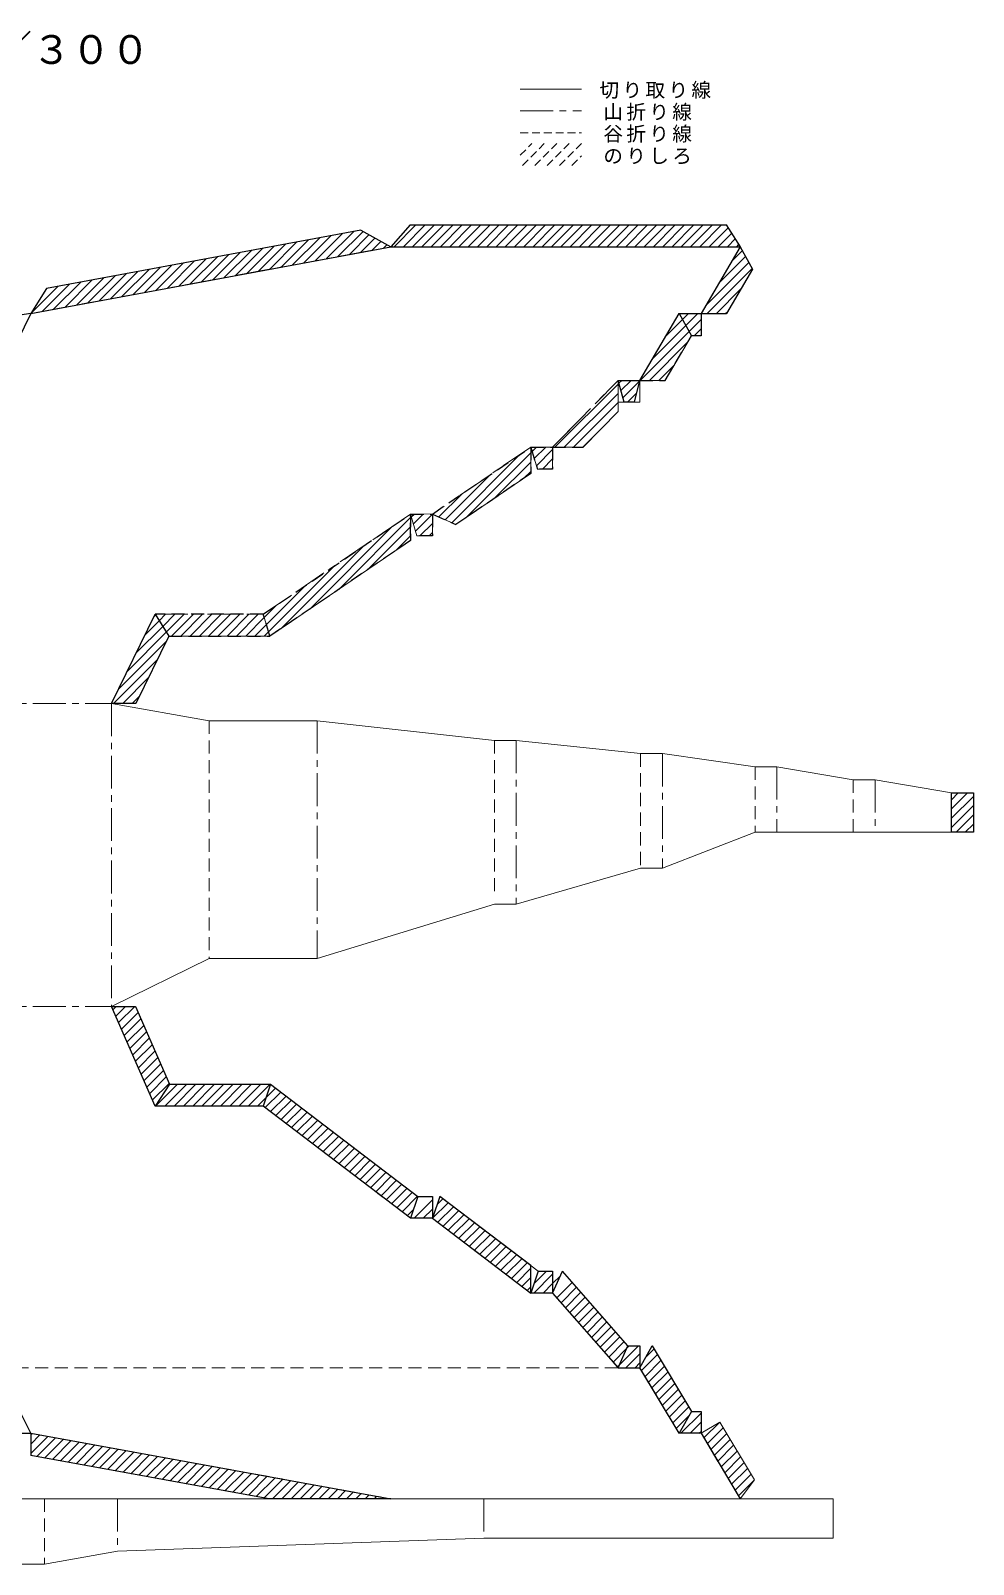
# Model space of a CAD drawing. Units: millimetres at full size, sheet at 1:300. Extents: x -1911260 to 408766, y -45196 to 976532.
# Drawn here: x -47095 to -3920, y 887275 to 957496 of the extents above; entities that cross this region are included whole.
import ezdxf
from ezdxf.enums import TextEntityAlignment as Align

# ---------------------------------------------------------------- set-up
doc = ezdxf.new("R2010")
doc.units = ezdxf.units.MM
doc.header["$LTSCALE"] = 300
for name, pattern in [('CHAIN1', [8, 5, -1, 1, -1]), ('DASHED1', [1.8, 1.2, -0.6]), ('DASHED2', [3, 2, -1])]:
    doc.linetypes.add(name, pattern=pattern)
doc.layers.add('0-0', color=4, linetype='Continuous', lineweight=5)
doc.layers.add('0-1', color=2, linetype='Continuous')
doc.styles.add('ＭＳ ゴシック', font='')
doc.styles.get('ＭＳ ゴシック').set_extended_font_data('MS Gothic')

msp = doc.modelspace()

# ---------------------------------------------------------------- linework, layer by layer
at = {"layer": '0-0'}
for p, q in [((-24668.4, 954822.3), (-21868.4, 954822.3)), ((-30591.9, 947604.4), (-29715.7, 948604.4)), ((-15242.3, 948604.4), (-29715.7, 948604.4)), ((-16391.9, 944544.4), (-16391.9, 943544.4)), ((-15231.7, 944544.4), (-16391.9, 944544.4)), ((-20191.9, 941484.4), (-20191.9, 940478.8)), ((-18031.7, 941484.4), (-19191.9, 941484.4)), ((-20191.9, 940478.8), (-20191.9, 940056)), ((-20191.9, 940056), (-21791.5, 938424.4)), ((-24191.9, 938424.4), (-24191.9, 937215.1)), ((-23884.1, 937424.4), (-24191.9, 938424.4)), ((-23191.9, 938424.4), (-23191.9, 937424.4)), ((-21791.5, 938424.4), (-23191.9, 938424.4)), ((-23884.1, 937424.4), (-23191.9, 937424.4)), ((-29691.9, 935364.4), (-29401.2, 934364.4)), ((-29691.9, 935364.4), (-29691.9, 934360.5)), ((-28691.9, 935364.4), (-28691.9, 934364.4)), ((-29691.9, 934364.4), (-29691.9, 934155.1)), ((-28691.9, 934364.4), (-29401.2, 934364.4)), ((-28354.8, 904120.9), (-28691.9, 903120.9)), ((-28354.8, 904120.9), (-23854.8, 900697.9)), ((-18625.7, 897274.9), (-19191.9, 896274.9)), ((-47091.9, 893274.9), (-48209.9, 893274.9)), ((-16391.9, 893274.9), (-15533.8, 893788.5)), ((-15533.8, 893788.5), (-13942.8, 891136.8)), ((-41682.1, 891274.9), (-36182.1, 890274.9)), ((-14591.9, 890274.9), (-13942.8, 891136.8)), ((-76591.9, 890274.9), (-30591.9, 890274.9)), ((-30591.9, 890274.9), (-10343.9, 890274.9))]:
    msp.add_line(p, q, dxfattribs=at)
at = {"layer": '0-0', "color": 2, "linetype": 'CHAIN1'}
for p, q in [((-24668.4, 953822.3), (-21868.4, 953822.3)), ((-17391.9, 944544.4), (-19191.9, 941484.4)), ((-17391.9, 944544.4), (-16391.9, 944544.4)), ((-20191.9, 941484.4), (-23191.9, 938424.4)), ((-20191.9, 941484.4), (-19191.9, 941484.4)), ((-24191.9, 938424.4), (-28691.9, 935364.4)), ((-24191.9, 938424.4), (-23191.9, 938424.4)), ((-29691.9, 935364.4), (-36441.9, 930774.4)), ((-29691.9, 935364.4), (-28679.6, 935372.8)), ((-41391.9, 930774.4), (-43391.9, 926694.4)), ((-41391.9, 930774.4), (-36441.9, 930774.4)), ((-63791.9, 926694.4), (-43391.9, 926694.4)), ((-43391.9, 926694.4), (-43391.9, 912819.4)), ((-33969.9, 925894.4), (-33969.9, 915019.4)), ((-24857.9, 924994.4), (-24857.9, 917522.9)), ((-18157.9, 924394.4), (-18157.9, 919144.4)), ((-12915.9, 923794.4), (-12915.9, 920794.4)), ((-8417.9, 923194.4), (-8417.9, 920794.4)), ((-4919.9, 922594.4), (-4919.9, 920794.4)), ((-63791.9, 912819.4), (-43391.9, 912819.4)), ((-43113.9, 890271.9), (-43113.9, 887874.9)), ((-26343.9, 890274.9), (-26343.9, 888474.9))]:
    msp.add_line(p, q, dxfattribs=at)
at = {"layer": '0-0', "color": 7, "linetype": 'DASHED1'}
msp.add_line((-24668.4, 952822.3), (-21868.4, 952822.3), dxfattribs=at)
at = {"layer": '0-0', "color": 2, "linetype": 'DASHED1'}
for p, q in [((-24668.4, 951790.9), (-24134.4, 952325)), ((-24568.7, 951325), (-23568.7, 952325)), ((-24003, 951325), (-23003, 952325)), ((-23437.3, 951325), (-22437.3, 952325)), ((-22871.6, 951325), (-21871.6, 952325)), ((-22306, 951325), (-21868.4, 951762.5))]:
    msp.add_line(p, q, dxfattribs=at)
at = {"layer": '0-0', "color": 5, "linetype": 'DASHED2'}
msp.add_line((-16391.9, 943524.4), (-16391.9, 943544.4), dxfattribs=at)
at = {"layer": '0-0', "color": 7, "linetype": 'DASHED2'}
for p, q in [((-38919.9, 925894.4), (-38919.9, 915019.4)), ((-25857.9, 924994.4), (-25857.9, 917804)), ((-19157.9, 924394.4), (-19157.9, 919144.4)), ((-13915.9, 923794.4), (-13915.9, 920794.4)), ((-9417.9, 923194.4), (-9417.9, 920794.4)), ((-20191.9, 896274.9), (-93591.9, 896274.9)), ((-46467.9, 890271.9), (-46467.9, 887274.9))]:
    msp.add_line(p, q, dxfattribs=at)
at = {"layer": '0-0'}
for points in [[(-30591.9, 947604.4), (-31972.4, 948365.4), (-46364.1, 945696.4), (-47091.9, 944544.4), (-48294, 944364.1), (-48989.2, 942945.8), (-48591.9, 941484.4), (-49665.8, 942484.4), (-57493.9, 942484.4), (-58591.9, 941484.4)], [(-15242.3, 948604.4), (-14591.9, 947604.4), (-14037.6, 946574.4), (-15231.7, 944544.4)], [(-17391.9, 944544.4), (-16831.7, 943524.4), (-18031.7, 941484.4)], [(-16391.9, 943544.4), (-16391.9, 943524.4), (-16831.7, 943524.4)], [(-19191.9, 941484.4), (-19191.9, 940484.4), (-20156.9, 940478.8)], [(-24191.9, 937215.1), (-27621.3, 934883.1), (-28691.9, 935364.4)], [(-29691.9, 934155.1), (-36134.1, 929774.4), (-36441.9, 930774.4)], [(-41391.9, 930774.4), (-40768.4, 929774.4), (-36134.1, 929774.4)], [(-40768.4, 929774.4), (-42278.2, 926694.4), (-43391.9, 926694.4)], [(-43391.9, 926694.4), (-38919.9, 925894.4), (-33969.9, 925894.4), (-25857.9, 924994.4), (-24857.9, 924994.4), (-19157.9, 924394.4), (-18157.9, 924394.4), (-13915.9, 923794.4), (-12915.9, 923794.4), (-9417.9, 923194.4), (-8417.9, 923194.4), (-4919.9, 922594.4)], [(-43391.9, 912819.4), (-38919.9, 915019.4), (-33969.9, 915019.4), (-25857.9, 917494.4), (-24857.9, 917494.4), (-19157.9, 919144.4), (-18157.9, 919144.4), (-13915.9, 920794.4), (-4919.9, 920794.4), (-3919.9, 920794.4), (-3919.9, 922594.4), (-4919.9, 922594.4)], [(-43391.9, 912819.4), (-42300.1, 912819.4), (-40738.3, 909255.4), (-41391.9, 908255.4)], [(-40738.3, 909255.4), (-36104.8, 909255.4), (-36441.9, 908255.4)], [(-36104.8, 909255.4), (-29354.8, 904120.9), (-29691.9, 903120.9)], [(-29354.8, 904120.9), (-28691.9, 904120.9), (-28691.9, 903120.9)], [(-24191.9, 900954.3), (-24191.9, 899697.9), (-23854.8, 900697.9), (-23191.9, 900697.9), (-23191.9, 899697.9), (-22738.6, 900697.9), (-19738.6, 897274.9), (-20191.9, 896274.9)], [(-19738.6, 897274.9), (-19191.9, 897274.9), (-19191.9, 896274.9)], [(-18625.7, 897274.9), (-16825.7, 894274.9), (-17391.9, 893274.9)], [(-16825.7, 894274.9), (-16391.9, 894274.9), (-16391.9, 893274.9)], [(-47091.9, 893274.9), (-47091.9, 892258.5), (-41682.1, 891274.9)], [(-93591.9, 890274.9), (-93591.9, 888474.9), (-76591.9, 888474.9), (-59821.9, 887874.9), (-56467.9, 887274.9), (-46467.9, 887274.9), (-43113.9, 887874.9), (-26343.9, 888474.9), (-10343.9, 888474.9), (-10343.9, 890274.9)]]:
    msp.add_lwpolyline(points, dxfattribs=at)
at = {"layer": '0-0', "color": 2, "linetype": 'CHAIN1'}
for points in [[(-60091.9, 944544.4), (-58591.9, 941484.4), (-48591.9, 941484.4), (-47091.9, 944544.4), (-30591.9, 947604.4), (-14591.9, 947604.4), (-16391.9, 944544.4)], [(-43391.9, 912819.4), (-41391.9, 908255.4), (-36441.9, 908255.4), (-29691.9, 903120.9), (-28691.9, 903120.9), (-24191.9, 899697.9), (-23191.9, 899697.9), (-20191.9, 896274.9), (-19191.9, 896274.9), (-17391.9, 893274.9), (-16391.9, 893274.9), (-14591.9, 890274.9)], [(-58591.9, 896274.9), (-48591.9, 896274.9), (-47091.9, 893274.9), (-30591.9, 890274.9)]]:
    msp.add_lwpolyline(points, dxfattribs=at)
at = {"layer": '0-1'}
for p, q in [((-35103.8, 946767.7), (-33855.2, 948016.3)), ((-34583, 946864.3), (-33334.3, 948112.9)), ((-34062.1, 946960.8), (-32813.5, 948209.5)), ((-33541.2, 947057.4), (-32292.6, 948306.1)), ((-33020.4, 947154), (-31867.1, 948307.3)), ((-32499.5, 947250.6), (-31593.6, 948156.6)), ((-31978.7, 947347.2), (-31320.1, 948005.8)), ((-30448.7, 947604.4), (-29448.7, 948604.4)), ((-30448.7, 947604.4), (-29448.7, 948604.4)), ((-30024.4, 947604.4), (-29024.4, 948604.4)), ((-30024.4, 947604.4), (-29024.4, 948604.4)), ((-29600.1, 947604.4), (-28600.1, 948604.4)), ((-29600.1, 947604.4), (-28600.1, 948604.4)), ((-29175.9, 947604.4), (-28175.9, 948604.4)), ((-29175.9, 947604.4), (-28175.9, 948604.4)), ((-28751.6, 947604.4), (-27751.6, 948604.4)), ((-28751.6, 947604.4), (-27751.6, 948604.4)), ((-28327.4, 947604.4), (-27327.4, 948604.4)), ((-28327.4, 947604.4), (-27327.4, 948604.4)), ((-27903.1, 947604.4), (-26903.1, 948604.4)), ((-27903.1, 947604.4), (-26903.1, 948604.4)), ((-27478.8, 947604.4), (-26478.8, 948604.4)), ((-27478.8, 947604.4), (-26478.8, 948604.4)), ((-27054.6, 947604.4), (-26054.6, 948604.4)), ((-27054.6, 947604.4), (-26054.6, 948604.4)), ((-26630.3, 947604.4), (-25630.3, 948604.4)), ((-26630.3, 947604.4), (-25630.3, 948604.4)), ((-26206, 947604.4), (-25206, 948604.4)), ((-26206, 947604.4), (-25206, 948604.4)), ((-25781.8, 947604.4), (-24781.8, 948604.4)), ((-25781.8, 947604.4), (-24781.8, 948604.4)), ((-25357.5, 947604.4), (-24357.5, 948604.4)), ((-25357.5, 947604.4), (-24357.5, 948604.4)), ((-24933.2, 947604.4), (-23933.2, 948604.4)), ((-24933.2, 947604.4), (-23933.2, 948604.4)), ((-24509, 947604.4), (-23509, 948604.4)), ((-24509, 947604.4), (-23509, 948604.4)), ((-24084.7, 947604.4), (-23084.7, 948604.4)), ((-24084.7, 947604.4), (-23084.7, 948604.4)), ((-23660.5, 947604.4), (-22660.5, 948604.4)), ((-23660.5, 947604.4), (-22660.5, 948604.4)), ((-23236.2, 947604.4), (-22236.2, 948604.4)), ((-23236.2, 947604.4), (-22236.2, 948604.4)), ((-22811.9, 947604.4), (-21811.9, 948604.4)), ((-22811.9, 947604.4), (-21811.9, 948604.4)), ((-22387.7, 947604.4), (-21387.7, 948604.4)), ((-22387.7, 947604.4), (-21387.7, 948604.4)), ((-21963.4, 947604.4), (-20963.4, 948604.4)), ((-21963.4, 947604.4), (-20963.4, 948604.4)), ((-21539.1, 947604.4), (-20539.1, 948604.4)), ((-21539.1, 947604.4), (-20539.1, 948604.4)), ((-21114.9, 947604.4), (-20114.9, 948604.4)), ((-21114.9, 947604.4), (-20114.9, 948604.4)), ((-20690.6, 947604.4), (-19690.6, 948604.4)), ((-20690.6, 947604.4), (-19690.6, 948604.4)), ((-20266.3, 947604.4), (-19266.3, 948604.4)), ((-20266.3, 947604.4), (-19266.3, 948604.4)), ((-19842.1, 947604.4), (-18842.1, 948604.4)), ((-19842.1, 947604.4), (-18842.1, 948604.4)), ((-19417.8, 947604.4), (-18417.8, 948604.4)), ((-19417.8, 947604.4), (-18417.8, 948604.4)), ((-18993.5, 947604.4), (-17993.5, 948604.4)), ((-18993.5, 947604.4), (-17993.5, 948604.4)), ((-18569.3, 947604.4), (-17569.3, 948604.4)), ((-18569.3, 947604.4), (-17569.3, 948604.4)), ((-18145, 947604.4), (-17145, 948604.4)), ((-18145, 947604.4), (-17145, 948604.4)), ((-17720.8, 947604.4), (-16720.8, 948604.4)), ((-17720.8, 947604.4), (-16720.8, 948604.4)), ((-17296.5, 947604.4), (-16296.5, 948604.4)), ((-17296.5, 947604.4), (-16296.5, 948604.4)), ((-16872.2, 947604.4), (-15872.2, 948604.4)), ((-16872.2, 947604.4), (-15872.2, 948604.4)), ((-16448, 947604.4), (-15448, 948604.4)), ((-16448, 947604.4), (-15448, 948604.4)), ((-16023.7, 947604.4), (-15156.1, 948472)), ((-16023.7, 947604.4), (-15156.1, 948472)), ((-15599.4, 947604.4), (-14989, 948214.9)), ((-15599.4, 947604.4), (-14989, 948214.9)), ((-38749.8, 946091.5), (-37501.2, 947340.1)), ((-38229, 946188.1), (-36980.4, 947436.7)), ((-37708.1, 946284.7), (-36459.5, 947533.3)), ((-37187.2, 946381.3), (-35938.6, 947629.9)), ((-36666.4, 946477.9), (-35417.8, 947726.5)), ((-36145.5, 946574.5), (-34896.9, 947823.1)), ((-35624.7, 946671.1), (-34376.1, 947919.7)), ((-31457.8, 947443.8), (-31046.6, 947855.1)), ((-30936.9, 947540.4), (-30773.1, 947704.3)), ((-15175.2, 947604.4), (-14821.8, 947957.8)), ((-15175.2, 947604.4), (-14821.8, 947957.8)), ((-14970.8, 946960.2), (-14499.1, 947432)), ((-14970.8, 946960.2), (-14499.1, 947432)), ((-14750.9, 947604.4), (-14654.6, 947700.8)), ((-14750.9, 947604.4), (-14654.6, 947700.8)), ((-42395.8, 945415.3), (-41147.2, 946663.9)), ((-41875, 945511.9), (-40626.4, 946760.5)), ((-41354.1, 945608.5), (-40105.5, 946857.1)), ((-40833.3, 945705.1), (-39584.7, 946953.7)), ((-40312.4, 945801.7), (-39063.8, 947050.3)), ((-39791.5, 945898.3), (-38542.9, 947146.9)), ((-39270.7, 945994.9), (-38022.1, 947243.5)), ((-16183, 944899.5), (-14202.2, 946880.3)), ((-16183, 944899.5), (-14202.2, 946880.3)), ((-16113.9, 944544.4), (-14053.8, 946604.5)), ((-16113.9, 944544.4), (-14053.8, 946604.5)), ((-15576.9, 945929.9), (-14350.6, 947156.1)), ((-15576.9, 945929.9), (-14350.6, 947156.1)), ((-46562.7, 944642.5), (-45314.1, 945891.2)), ((-46041.9, 944739.1), (-44793.3, 945987.8)), ((-45521, 944835.7), (-44272.4, 946084.4)), ((-45000.1, 944932.3), (-43751.5, 946180.9)), ((-44479.3, 945028.9), (-43230.7, 946277.5)), ((-43958.4, 945125.5), (-42709.8, 946374.1)), ((-43437.6, 945222.1), (-42189, 946470.7)), ((-42916.7, 945318.7), (-41668.1, 946567.3)), ((-47083.6, 944546), (-45835, 945794.6)), ((-46375.6, 945678.2), (-46355.8, 945698)), ((-15689.6, 944544.4), (-14577.6, 945656.4)), ((-15689.6, 944544.4), (-14577.6, 945656.4)), ((-17399.4, 944531.7), (-17390, 944541)), ((-17390, 944541), (-17386.6, 944544.4)), ((-17390, 944541), (-17386.6, 944544.4)), ((-17239.6, 944267.2), (-16962.4, 944544.4)), ((-17239.6, 944267.2), (-16962.4, 944544.4)), ((-17089.2, 943993.3), (-16538.1, 944544.4)), ((-17089.2, 943993.3), (-16538.1, 944544.4)), ((-15265.3, 944544.4), (-15183.7, 944626)), ((-15265.3, 944544.4), (-15183.7, 944626)), ((-18611.6, 942471), (-17089.2, 943993.3)), ((-18005.5, 943501.3), (-17239.6, 944267.2)), ((-16938.8, 943719.4), (-16391.9, 944266.4)), ((-16938.8, 943719.4), (-16391.9, 944266.4)), ((-16709.6, 943524.4), (-16391.9, 943842.1)), ((-16709.6, 943524.4), (-16391.9, 943842.1)), ((-19173.9, 941484.4), (-16938.8, 943719.4)), ((-18749.6, 941484.4), (-17006.2, 943227.8)), ((-18325.3, 941484.4), (-17612.3, 942197.5)), ((-23082.4, 938424.4), (-20191.9, 941314.9)), ((-20155.2, 941351.6), (-20022.4, 941484.4)), ((-20063.5, 941019.1), (-19598.1, 941484.4)), ((-19971.7, 940686.6), (-19198, 941460.2)), ((-22658.1, 938424.4), (-20191.9, 940890.6)), ((-22233.9, 938424.4), (-20191.9, 940466.4)), ((-19752.9, 940481.1), (-19342.7, 940891.3)), ((-19752.9, 940481.1), (-19342.7, 940891.3)), ((-21809.6, 938424.4), (-20885.7, 939348.3)), ((-27155.4, 935199.9), (-24191.9, 938163.4)), ((-24130.5, 938224.9), (-23930.9, 938424.4)), ((-24030.6, 937900.4), (-23506.6, 938424.4)), ((-23930.8, 937576), (-23191.9, 938314.9)), ((-27811.2, 934968.4), (-24702.1, 938077.4)), ((-25829.5, 936101.5), (-24191.9, 937739.2)), ((-23658.1, 937424.4), (-23191.9, 937890.6)), ((-23233.9, 937424.4), (-23191.9, 937466.4)), ((-28103.8, 935100), (-26028, 937175.9)), ((-24503.7, 937003.1), (-24191.9, 937314.9)), ((-28396.5, 935231.6), (-27353.8, 936274.3)), ((-29656.9, 935244), (-29536.5, 935364.4)), ((-29561.3, 934915.3), (-29112.2, 935364.4)), ((-29465.8, 934586.6), (-28691.9, 935360.5)), ((-28689.2, 935363.2), (-28679.6, 935372.8)), ((-34311.2, 931014), (-30532.1, 934793.1)), ((-32985.3, 931915.6), (-29691.9, 935209)), ((-31659.5, 932817.1), (-29691.9, 934784.8)), ((-29263.7, 934364.4), (-28691.9, 934936.2)), ((-30333.7, 933718.7), (-29691.9, 934360.5)), ((-28839.4, 934364.4), (-28691.9, 934512)), ((-35637, 930112.5), (-31857.9, 933891.5)), ((-40641.9, 929774.4), (-39641.9, 930774.4)), ((-40641.9, 929774.4), (-39641.9, 930774.4)), ((-40217.7, 929774.4), (-39217.7, 930774.4)), ((-40217.7, 929774.4), (-39217.7, 930774.4)), ((-39793.4, 929774.4), (-38793.4, 930774.4)), ((-39793.4, 929774.4), (-38793.4, 930774.4)), ((-39369.1, 929774.4), (-38369.1, 930774.4)), ((-39369.1, 929774.4), (-38369.1, 930774.4)), ((-38944.9, 929774.4), (-37944.9, 930774.4)), ((-38944.9, 929774.4), (-37944.9, 930774.4)), ((-38520.6, 929774.4), (-37520.6, 930774.4)), ((-38520.6, 929774.4), (-37520.6, 930774.4)), ((-38096.3, 929774.4), (-37096.3, 930774.4)), ((-38096.3, 929774.4), (-37096.3, 930774.4)), ((-37672.1, 929774.4), (-36672.1, 930774.4)), ((-37672.1, 929774.4), (-36672.1, 930774.4)), ((-37247.8, 929774.4), (-36396.2, 930626)), ((-36823.5, 929774.4), (-36296.4, 930301.6)), ((-36399.3, 929774.4), (-36196.5, 929977.2)), ((-43074.5, 927341.8), (-40890, 929526.3)), ((-43297.7, 926694.4), (-41298, 928694.1)), ((-42873.4, 926694.4), (-41705.9, 927861.9)), ((-42449.1, 926694.4), (-42113.9, 927029.7)), ((-4919.9, 921860.5), (-4186, 922594.4)), ((-4919.9, 922284.7), (-4610.2, 922594.4)), ((-4919.9, 921436.2), (-3919.9, 922436.2)), ((-4919.9, 921436.2), (-3919.9, 922436.2)), ((-4919.9, 921012), (-3919.9, 922012)), ((-4919.9, 921012), (-3919.9, 922012)), ((-4713.2, 920794.4), (-3919.9, 921587.7)), ((-4288.9, 920794.4), (-3919.9, 921163.4)), ((-43324.9, 912666.5), (-43171.9, 912819.4)), ((-43195.6, 912371.5), (-42747.7, 912819.4)), ((-43066.3, 912076.5), (-42323.4, 912819.4)), ((-42937.1, 911781.5), (-42177.9, 912540.6)), ((-42807.8, 911486.5), (-42048.7, 912245.6)), ((-42678.5, 911191.5), (-41919.4, 911950.7)), ((-42549.3, 910896.5), (-41790.1, 911655.7)), ((-42420, 910601.5), (-41660.8, 911360.7)), ((-42290.7, 910306.5), (-41531.6, 911065.7)), ((-42161.4, 910011.5), (-41402.3, 910770.7)), ((-42032.2, 909716.5), (-41273, 910475.7)), ((-41902.9, 909421.5), (-41143.8, 910180.7)), ((-41773.6, 909126.6), (-41014.5, 909885.7)), ((-41644.4, 908831.6), (-40885.2, 909590.7)), ((-41515.1, 908536.6), (-40756, 909295.7)), ((-41372, 908255.4), (-40372, 909255.4)), ((-40947.7, 908255.4), (-39947.7, 909255.4)), ((-40523.5, 908255.4), (-39523.5, 909255.4)), ((-40099.2, 908255.4), (-39099.2, 909255.4)), ((-39674.9, 908255.4), (-38674.9, 909255.4)), ((-39250.7, 908255.4), (-38250.7, 909255.4)), ((-38826.4, 908255.4), (-37826.4, 909255.4)), ((-38402.1, 908255.4), (-37402.1, 909255.4)), ((-37977.9, 908255.4), (-36977.9, 909255.4)), ((-37553.6, 908255.4), (-36553.6, 909255.4)), ((-37129.3, 908255.4), (-36129.3, 909255.4)), ((-36350.4, 908185.8), (-35636.8, 908899.4)), ((-36308, 908652.4), (-35877.8, 909082.7)), ((-36109.4, 908002.5), (-35395.8, 908716.1)), ((-36705.1, 908255.4), (-36308, 908652.4)), ((-35868.5, 907819.2), (-35154.9, 908532.8)), ((-35627.5, 907635.9), (-34913.9, 908349.5)), ((-35386.5, 907452.6), (-34672.9, 908166.2)), ((-35145.6, 907269.3), (-34432, 907983)), ((-34904.6, 907086), (-34191, 907799.7)), ((-34663.6, 906902.7), (-33950, 907616.4)), ((-34422.7, 906719.5), (-33709.1, 907433.1)), ((-34181.7, 906536.2), (-33468.1, 907249.8)), ((-33940.7, 906352.9), (-33227.1, 907066.5)), ((-33699.8, 906169.6), (-32986.1, 906883.2)), ((-33458.8, 905986.3), (-32745.2, 906699.9)), ((-33217.8, 905803), (-32504.2, 906516.6)), ((-32976.9, 905619.7), (-32263.2, 906333.3)), ((-32735.9, 905436.4), (-32022.3, 906150)), ((-32494.9, 905253.1), (-31781.3, 905966.7)), ((-32254, 905069.8), (-31540.3, 905783.4)), ((-32013, 904886.5), (-31299.4, 905600.1)), ((-31772, 904703.2), (-31058.4, 905416.8)), ((-31531, 904519.9), (-30817.4, 905233.5)), ((-31290.1, 904336.6), (-30576.5, 905050.2)), ((-31049.1, 904153.3), (-30335.5, 904866.9)), ((-30808.1, 903970), (-30094.5, 904683.6)), ((-30567.2, 903786.7), (-29853.6, 904500.3)), ((-30326.2, 903603.4), (-29612.6, 904317)), ((-30085.2, 903420.1), (-29371.6, 904133.7)), ((-29535.9, 903120.9), (-28691.9, 903964.9)), ((-28689.3, 903119), (-27975.7, 903832.6)), ((-28478.4, 903754.2), (-28216.7, 904015.9)), ((-29844.3, 903236.8), (-29555.4, 903525.7)), ((-29111.7, 903120.9), (-28691.9, 903540.7)), ((-28448.4, 902935.7), (-27734.8, 903649.3)), ((-28207.4, 902752.4), (-27493.8, 903466)), ((-27966.4, 902569.1), (-27252.8, 903282.7)), ((-27725.5, 902385.8), (-27011.9, 903099.4)), ((-27484.5, 902202.5), (-26770.9, 902916.1)), ((-27243.5, 902019.2), (-26529.9, 902732.8)), ((-27002.6, 901835.9), (-26289, 902549.5)), ((-26761.6, 901652.6), (-26048, 902366.2)), ((-26520.6, 901469.3), (-25807, 902182.9)), ((-26279.7, 901286), (-25566, 901999.6)), ((-26038.7, 901102.7), (-25325.1, 901816.3)), ((-25797.7, 900919.4), (-25084.1, 901633)), ((-25556.8, 900736.1), (-24843.1, 901449.7)), ((-25315.8, 900552.8), (-24602.2, 901266.4)), ((-25074.8, 900369.5), (-24361.2, 901083.1)), ((-24833.8, 900186.2), (-24191.9, 900828.2)), ((-24592.9, 900002.9), (-24191.9, 900403.9)), ((-24049.4, 899697.9), (-23191.9, 900555.4)), ((-24048.6, 900122.9), (-23473.6, 900697.9)), ((-23191.9, 900131.1), (-22832.7, 900490.3)), ((-24351.9, 899819.6), (-24191.9, 899979.7)), ((-23625.1, 899697.9), (-23191.9, 900131.1)), ((-23200.8, 899697.9), (-23191.9, 899706.9)), ((-23191.9, 899706.9), (-23184.5, 899714.3)), ((-22997.9, 899476.6), (-22289.3, 900185.2)), ((-22799.7, 899250.5), (-22091.1, 899959.1)), ((-22601.6, 899024.4), (-21892.9, 899733)), ((-22403.4, 898798.3), (-21694.8, 899506.9)), ((-22205.3, 898572.2), (-21496.6, 899280.8)), ((-22007.1, 898346.1), (-21298.5, 899054.7)), ((-21808.9, 898120), (-21100.3, 898828.6)), ((-21610.8, 897893.9), (-20902.1, 898602.5)), ((-21412.6, 897667.8), (-20704, 898376.4)), ((-21214.5, 897441.7), (-20505.8, 898150.3)), ((-21016.3, 897215.6), (-20307.7, 897924.2)), ((-20818.1, 896989.5), (-20109.5, 897698.1)), ((-20620, 896763.4), (-19911.3, 897472)), ((-20421.8, 896537.3), (-19783.8, 897175.3)), ((-20135.5, 896399.3), (-19259.9, 897274.9)), ((-19835.6, 896274.9), (-19191.9, 896918.6)), ((-19783.8, 897175.3), (-19684.2, 897274.9)), ((-19115.1, 896146.9), (-18386.2, 896875.8)), ((-18905.4, 896780.8), (-18545.3, 897140.9)), ((-20223.6, 896311.2), (-20135.5, 896399.3)), ((-19411.4, 896274.9), (-19191.9, 896494.4)), ((-18956, 895881.8), (-18227.1, 896610.6)), ((-18796.9, 895616.6), (-18068, 896345.5)), ((-18637.8, 895351.4), (-17908.9, 896080.3)), ((-18478.7, 895086.3), (-17749.8, 895815.1)), ((-18319.6, 894821.1), (-17590.7, 895550)), ((-18160.5, 894555.9), (-17431.6, 895284.8)), ((-18001.4, 894290.8), (-17272.5, 895019.6)), ((-17842.3, 894025.6), (-17113.4, 894754.5)), ((-17683.2, 893760.4), (-16954.3, 894489.3)), ((-17524.1, 893495.3), (-16931.7, 894087.6)), ((-17320.2, 893274.9), (-16391.9, 894203.2)), ((-47091.9, 893201.7), (-47029.9, 893263.6)), ((-16895.9, 893274.9), (-16391.9, 893778.9)), ((-16471.7, 893274.9), (-16391.9, 893354.7)), ((-16262.7, 893059.6), (-15533.8, 893788.5)), ((-16103.6, 892794.4), (-15374.7, 893523.3)), ((-15944.5, 892529.3), (-15215.6, 893258.1)), ((-47091.9, 892777.4), (-46670.9, 893198.4)), ((-47091.9, 892353.2), (-46312, 893133.1)), ((-46813, 892207.8), (-45953, 893067.8)), ((-46454, 892142.5), (-45594, 893002.6)), ((-46095, 892077.3), (-45235, 892937.3)), ((-45736, 892012), (-44876, 892872)), ((-45377, 891946.7), (-44517, 892806.7)), ((-45018, 891881.5), (-44158, 892741.5)), ((-44659, 891816.2), (-43799, 892676.2)), ((-44300, 891750.9), (-43440, 892610.9)), ((-43941, 891685.6), (-43081, 892545.7)), ((-15785.4, 892264.1), (-15056.5, 892993)), ((-15626.3, 891998.9), (-14897.4, 892727.8)), ((-43582.1, 891620.4), (-42722, 892480.4)), ((-43223.1, 891555.1), (-42363, 892415.1)), ((-42864.1, 891489.8), (-42004, 892349.8)), ((-42505.1, 891424.6), (-41645, 892284.6)), ((-42146.1, 891359.3), (-41286.1, 892219.3)), ((-41787.1, 891294), (-40927.1, 892154)), ((-41428.1, 891228.7), (-40568.1, 892088.8)), ((-41069.1, 891163.5), (-40209.1, 892023.5)), ((-40710.1, 891098.2), (-39850.1, 891958.2)), ((-40351.1, 891032.9), (-39491.1, 891892.9)), ((-39992.1, 890967.7), (-39132.1, 891827.7)), ((-15467.2, 891733.8), (-14738.3, 892462.6)), ((-15308.1, 891468.6), (-14579.2, 892197.5)), ((-15149, 891203.4), (-14420.1, 891932.3)), ((-39633.1, 890902.4), (-38773.1, 891762.4)), ((-39274.1, 890837.1), (-38414.1, 891697.1)), ((-38915.1, 890771.8), (-38055.1, 891631.9)), ((-38556.2, 890706.6), (-37696.1, 891566.6)), ((-38197.2, 890641.3), (-37337.1, 891501.3)), ((-37838.2, 890576), (-36978.1, 891436)), ((-37479.2, 890510.8), (-36619.2, 891370.8)), ((-37120.2, 890445.5), (-36260.2, 891305.5)), ((-36761.2, 890380.2), (-35901.2, 891240.2)), ((-36402.2, 890314.9), (-35542.2, 891175)), ((-36018, 890274.9), (-35183.2, 891109.7)), ((-14989.9, 890938.3), (-14261, 891667.2)), ((-14830.8, 890673.1), (-14101.9, 891402)), ((-14671.7, 890408), (-13942.8, 891136.8)), ((-35593.7, 890274.9), (-34824.2, 891044.4)), ((-35169.4, 890274.9), (-34465.2, 890979.1)), ((-34745.2, 890274.9), (-34106.2, 890913.9)), ((-34320.9, 890274.9), (-33747.2, 890848.6)), ((-33896.6, 890274.9), (-33388.2, 890783.3)), ((-33472.4, 890274.9), (-33029.2, 890718.1)), ((-33048.1, 890274.9), (-32670.2, 890652.8)), ((-32623.8, 890274.9), (-32311.2, 890587.5)), ((-32199.6, 890274.9), (-31952.2, 890522.2)), ((-31775.3, 890274.9), (-31593.3, 890457)), ((-31351.1, 890274.9), (-31234.3, 890391.7)), ((-30926.8, 890274.9), (-30875.3, 890326.4))]:
    msp.add_line(p, q, dxfattribs=at)
at = {"layer": '0-1', "color": 5}
for p, q in [((-31972.4, 948365.4), (-30591.9, 947604.4)), ((-29715.7, 948604.4), (-15242.3, 948604.4)), ((-15242.3, 948604.4), (-14591.9, 947604.4)), ((-14591.9, 947604.4), (-16391.9, 944544.4)), ((-14591.9, 947604.4), (-14037.6, 946574.4)), ((-14037.6, 946574.4), (-15231.7, 944544.4)), ((-47091.9, 944544.4), (-48591.9, 941484.4)), ((-47091.9, 944544.4), (-48294, 944364.1)), ((-17391.9, 944544.4), (-16831.7, 943524.4)), ((-16391.9, 944544.4), (-15231.7, 944544.4)), ((-19917.4, 940489.8), (-20191.9, 941484.4)), ((-20191.9, 941484.4), (-19173.9, 941484.4)), ((-19444.1, 940492.6), (-19191.9, 941484.4)), ((-19917.4, 940489.8), (-19904.8, 940480.2)), ((-19914.8, 940480.2), (-19907.5, 940480.2)), ((-19456.6, 940482.9), (-19904.8, 940480.2)), ((-19444.1, 940492.6), (-19456.6, 940482.9)), ((-23854.8, 900697.9), (-24191.9, 899697.9)), ((-19738.6, 897274.9), (-22738.6, 900697.9)), ((-23191.9, 899697.9), (-24191.9, 899697.9)), ((-47091.9, 893274.9), (-47091.9, 892258.5)), ((-16391.9, 893274.9), (-14591.9, 890274.9)), ((-36182.1, 890274.9), (-47091.9, 892258.5))]:
    msp.add_line(p, q, dxfattribs=at)
at = {"layer": '0-1', "color": 5, "linetype": 'DASHED2'}
for p, q in [((-20191.9, 941484.4), (-23191.9, 938424.4)), ((-24191.9, 938424.4), (-23884.1, 937424.4)), ((-29691.9, 934364.4), (-29691.9, 935364.4)), ((-28691.9, 935364.4), (-27621.3, 934883.1)), ((-28691.9, 934364.4), (-29401.2, 934364.4))]:
    msp.add_line(p, q, dxfattribs=at)
at = {"layer": '0-1', "color": 5}
for points in [[(-31972.4, 948365.4), (-46364.1, 945696.4), (-47091.9, 944544.4), (-30591.9, 947604.4)], [(-29715.7, 948604.4), (-30591.9, 947604.4), (-14591.9, 947604.4)], [(-19191.9, 941484.4), (-17391.9, 944544.4), (-16391.9, 944544.4), (-16391.9, 943524.4), (-16831.7, 943524.4)], [(-40738.3, 909255.4), (-36104.8, 909255.4), (-36441.9, 908255.4), (-41391.9, 908255.4)], [(-36104.8, 909255.4), (-29354.8, 904120.9), (-29691.9, 903120.9), (-36441.9, 908255.4)], [(-29354.8, 904120.9), (-28691.9, 904120.9), (-28691.9, 903120.9), (-29691.9, 903120.9)], [(-23854.8, 900697.9), (-23191.9, 900697.9), (-23191.9, 899697.9), (-22738.6, 900697.9)], [(-23191.9, 899697.9), (-20191.9, 896274.9), (-19738.6, 897274.9), (-19191.9, 897274.9), (-19191.9, 896274.9)], [(-20191.9, 896274.9), (-19191.9, 896274.9), (-18625.7, 897274.9), (-16825.7, 894274.9), (-17391.9, 893274.9), (-19191.9, 896274.9)], [(-57973.9, 895274.9), (-49209.9, 895274.9), (-48591.9, 896274.9), (-49209.9, 895274.9), (-48209.9, 893274.9), (-47091.9, 893274.9), (-48591.9, 896274.9)], [(-16825.7, 894274.9), (-16391.9, 894274.9), (-16391.9, 893274.9), (-17391.9, 893274.9)], [(-47091.9, 893274.9), (-30591.9, 890274.9), (-36182.1, 890274.9)]]:
    msp.add_lwpolyline(points, dxfattribs=at)
at = {"layer": '0-1', "color": 5, "linetype": 'DASHED2'}
for points in [[(-19191.9, 941484.4), (-18031.7, 941484.4), (-16825, 943535.8)], [(-23191.9, 938424.4), (-21791.5, 938424.4), (-20191.9, 940056)], [(-28691.9, 935364.4), (-24191.9, 938424.4), (-24191.9, 937215.1), (-27621.3, 934883.1)], [(-24191.9, 938424.4), (-23191.9, 938424.4), (-23191.9, 937424.4), (-23884.1, 937424.4)], [(-29691.9, 935364.4), (-28691.9, 935364.4), (-28691.9, 934364.4)]]:
    msp.add_lwpolyline(points, dxfattribs=at)
for points in [[(-29691.9, 935364.4), (-29691.9, 934155.1), (-36134.1, 929774.4), (-36441.9, 930774.4)], [(-41391.9, 930774.4), (-40768.4, 929774.4), (-36134.1, 929774.4), (-36441.9, 930774.4)]]:
    msp.add_lwpolyline(points, close=True, dxfattribs=at)
at = {"layer": '0-1'}
for points in [[(-36399.3, 929774.4), (-36196.5, 929977.2), (-33183.7, 932989.9)], [(-36823.5, 929774.4), (-36296.4, 930301.6), (-34509.6, 932088.4)], [(-37247.8, 929774.4), (-36396.2, 930626), (-35835.4, 931186.8)], [(-42666.6, 928174), (-40882.8, 929957.8), (-40066.2, 930774.4)], [(-42258.7, 929006.2), (-41045.7, 930219.2), (-40490.5, 930774.4)], [(-41850.7, 929838.4), (-41208.6, 930480.5), (-40914.7, 930774.4)], [(-41442.8, 930670.6), (-41371.6, 930741.8), (-41339, 930774.4)]]:
    msp.add_lwpolyline(points, dxfattribs=at)
at = {"layer": '0-1', "color": 5}
for points in [[(-41391.9, 930774.4), (-40768.4, 929774.4), (-42278.2, 926694.4), (-43391.9, 926694.4)], [(-4919.9, 922594.4), (-3919.9, 922594.4), (-3919.9, 920794.4), (-4919.9, 920794.4)], [(-43391.9, 912819.4), (-42300.1, 912819.4), (-40738.3, 909255.4), (-41391.9, 908255.4)], [(-28354.8, 904120.9), (-28691.9, 903120.9), (-24191.9, 899697.9), (-24191.9, 900954.3)]]:
    msp.add_lwpolyline(points, close=True, dxfattribs=at)

# ---------------------------------------------------------------- texts
at = {"layer": '0-0', "style": 'ＭＳ ゴシック'}
msp.add_text('鳴子谷砂防堰堤\u3000１／３００', height=1320, dxfattribs=at).set_placement((-65040, 955576.5), align=Align.BOTTOM_LEFT)
at = {"layer": '0-0', "color": 7, "char_height": 659.8, "attachment_point": 7, "style": 'ＭＳ ゴシック'}
for s, insert in [('\\T1.17;切り取り線', (-21041.9, 954372.3)), ('\\T1.17;山折り線', (-20866.9, 953372.3)), ('\\T1.17;谷折り線', (-20866.9, 952372.3)), ('\\T1.17;のりしろ', (-20866.9, 951372.3))]:
    msp.add_mtext(s, dxfattribs=dict(at, insert=insert))

doc.saveas('drawing.dxf')
